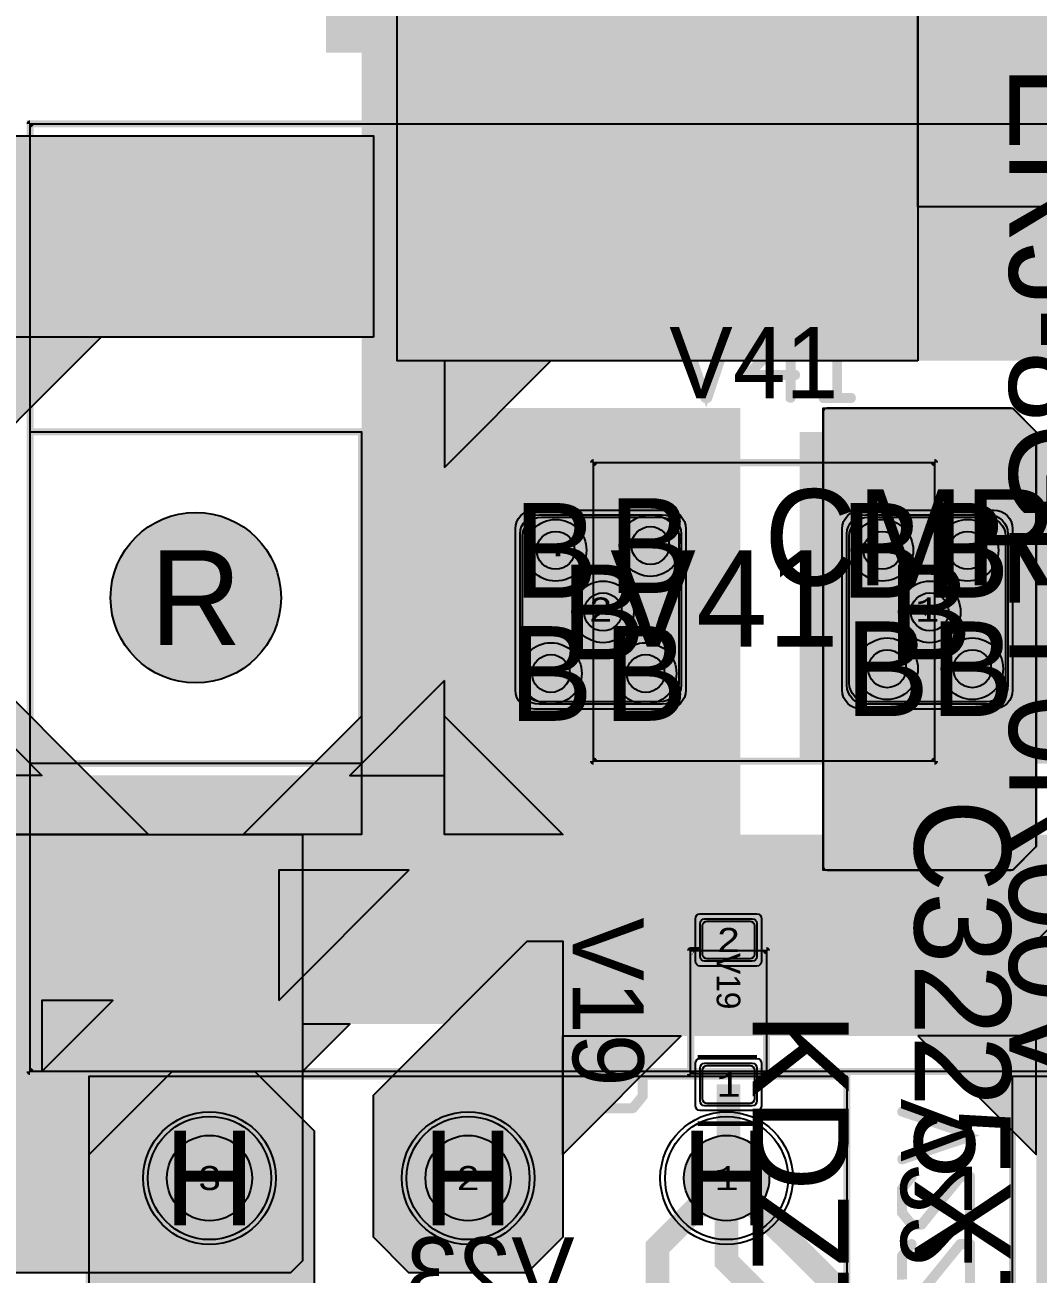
# Model space of a CAD drawing. Extents: x -18 to 179, y -60 to 172.
# Drawn here: x 40.89 to 62.29, y 93.72 to 120.09 of the extents above; entities that cross this region are included whole.
import ezdxf
from ezdxf.enums import TextEntityAlignment as Align

# ---------------------------------------------------------------- set-up
doc = ezdxf.new("R2010")
doc.units = 0
doc.header["$MEASUREMENT"] = 0
for name, color, linetype in [('ASSEMBLY_OUTLINES_BTM', 191, 'CONTINUOUS'), ('ASSEMBLY_OUTLINES_TOP', 102, 'CONTINUOUS'), ('ASSEMBLY_PART_NUMBERS_TOP', 102, 'CONTINUOUS'), ('ASSEMBLY_REF_DES_BTM', 191, 'CONTINUOUS'), ('ASSEMBLY_REF_DES_TOP', 102, 'CONTINUOUS'), ('DRILL_DRAWING', 21, 'CONTINUOUS'), ('GENERATED_SILKSCREEN_BTM', 255, 'CONTINUOUS'), ('GENERATED_SILKSCREEN_TOP', 140, 'CONTINUOUS'), ('MOUNTING_HOLES_LAYER_BOT17', 42, 'CONTINUOUS'), ('MOUNTING_HOLES_LAYER_TOP', 42, 'CONTINUOUS'), ('PART_HOLES_LAYER_BOTTOM', 30, 'CONTINUOUS'), ('PART_HOLES_LAYER_TOP', 30, 'CONTINUOUS'), ('PART_PADS_LAYER_BOTTOM', 230, 'CONTINUOUS'), ('PART_PADS_LAYER_TOP', 150, 'CONTINUOUS'), ('PART_PADS_SMD_TOP', 150, 'CONTINUOUS'), ('PIN_NUMBERS_BTM', 8, 'CONTINUOUS'), ('PIN_NUMBERS_TOP', 8, 'CONTINUOUS'), ('PLACEMENT_OUTLINES_BTM', 222, 'CONTINUOUS'), ('PLACEMENT_OUTLINES_TOP', 130, 'CONTINUOUS'), ('PLANE_DATA_LAYER_BOTTOM', 230, 'CONTINUOUS'), ('PLANE_DATA_LAYER_TOP', 150, 'CONTINUOUS'), ('PLANE_SHAPES_LAYER_BOTTOM', 230, 'CONTINUOUS'), ('PLANE_SHAPES_LAYER_TOP', 150, 'CONTINUOUS'), ('SILKSCREEN_OUTLINES_BTM', 211, 'CONTINUOUS'), ('SILKSCREEN_OUTLINES_TOP', 150, 'CONTINUOUS'), ('SILKSCREEN_REF_DES_BTM', 211, 'CONTINUOUS'), ('SILKSCREEN_REF_DES_TOP', 150, 'CONTINUOUS'), ('SOLDERMASK_PADS_BTM', 102, 'CONTINUOUS'), ('SOLDERMASK_PADS_TOP', 102, 'CONTINUOUS'), ('SOLDERPASTE_PADS_TOP', 254, 'CONTINUOUS'), ('TRACES_LAYER_BOTTOM', 230, 'CONTINUOUS'), ('TRACES_LAYER_TOP', 150, 'CONTINUOUS'), ('VIA_HOLES_LAYER_BOTTOM', 30, 'CONTINUOUS'), ('VIA_HOLES_LAYER_TOP', 30, 'CONTINUOUS'), ('VIA_PADS_LAYER_BOTTOM', 230, 'CONTINUOUS'), ('VIA_PADS_LAYER_TOP', 150, 'CONTINUOUS')]:
    doc.layers.add(name, color=color, linetype=linetype)
doc.styles.add('COURIER_NEW', font='COUR.TTF')
doc.styles.add('VERIBEST_GERBER_0', font='txt')

msp = doc.modelspace()

# ---------------------------------------------------------------- hatches: boundary and pattern name
at = {"layer": 'MOUNTING_HOLES_LAYER_BOT17'}
h = msp.add_hatch(color=256, dxfattribs=at)
edge = h.paths.add_edge_path()
edge.add_arc((44.5, 108), 1.8, 0, 360)
at = {"layer": 'MOUNTING_HOLES_LAYER_TOP'}
h = msp.add_hatch(color=256, dxfattribs=at)
edge = h.paths.add_edge_path()
edge.add_arc((44.5, 108), 1.8, 0, 360)
at = {"layer": 'PART_HOLES_LAYER_BOTTOM'}
h = msp.add_hatch(color=256, dxfattribs=at)
edge = h.paths.add_edge_path()
edge.add_arc((44.79, 95.75), 0.9, 0, 360)
h = msp.add_hatch(color=256, dxfattribs=at)
edge = h.paths.add_edge_path()
edge.add_arc((50.25, 95.75), 0.9, 0, 360)
h = msp.add_hatch(color=256, dxfattribs=at)
edge = h.paths.add_edge_path()
edge.add_arc((55.71, 95.75), 0.9, 0, 360)
at = {"layer": 'PART_HOLES_LAYER_TOP'}
h = msp.add_hatch(color=256, dxfattribs=at)
edge = h.paths.add_edge_path()
edge.add_arc((44.79, 95.75), 0.9, 0, 360)
h = msp.add_hatch(color=256, dxfattribs=at)
edge = h.paths.add_edge_path()
edge.add_arc((50.25, 95.75), 0.9, 0, 360)
h = msp.add_hatch(color=256, dxfattribs=at)
edge = h.paths.add_edge_path()
edge.add_arc((55.71, 95.75), 0.9, 0, 360)
at = {"layer": 'PLANE_DATA_LAYER_BOTTOM'}
h = msp.add_hatch(color=256, dxfattribs=at)
h.paths.add_polyline_path([(114.250002, 144.718436), (114.25, 122.5762, -0.414213562), (114.1738, 122.5), (113.000004, 122.5, 0.207684346), (112.999998, 122.499998), (112.000002, 121.500002), (112, 121.499996), (112, 120.500004), (112.000003, 120.499999), (112.999998, 119.500002, 0.207684346), (113.000004, 119.5), (114.1738, 119.5, -0.414213562), (114.25, 119.4238), (114.25, 113.0762, -0.414213562), (114.1738, 113), (108.53156, 113.000002, -0.198913366), (108.477678, 113.02232), (108.02232, 113.477678, -0.198909956), (108.000002, 113.531559), (108.000002, 113.53156), (108, 127.749996), (107.999997, 127.750001), (105.750002, 129.999998, 0.207684346), (105.749996, 130), (83.8262, 130, -0.414213562), (83.75, 130.0762), (83.75, 161.499996), (83.749997, 161.500001), (82.000002, 163.249998, 0.207684346), (81.999996, 163.25), (70.500004, 163.25, 0.207684346), (70.499998, 163.249998), (64.250002, 157.000002), (64.25, 156.999996), (64.25, 119.5762, -0.414213562), (64.1738, 119.5), (47.3262, 119.5, -0.414213562), (47.25, 119.5762), (47.25, 138.6738, -0.414213562), (47.3262, 138.75), (54.499996, 138.75, 0.207684346), (54.500002, 138.750002), (57.499998, 141.749998), (57.5, 141.750004), (57.5, 147.749996), (57.499997, 147.750001), (54.000002, 151.249998, 0.207684346), (53.999996, 151.25), (47.0762, 151.25, -0.414213562), (47, 151.3262), (47, 163.6738, -0.414213562), (47.0762, 163.75), (62.499996, 163.75, 0.207684346), (62.500002, 163.750002), (64.227679, 165.477682, -0.198913366), (64.281561, 165.5), (101.968438, 165.5, -0.198913366), (102.02232, 165.477682), (108.47768, 159.022322, -0.198909956), (108.499998, 158.968441), (108.499998, 158.96844), (108.5, 150.500004), (108.500003, 150.499999), (114.227684, 144.772318, -0.198909956), (114.250002, 144.718437)], flags=0)
h.paths.add_polyline_path([(102.999998, 142.499998), (103, 142.500004), (103, 148.499996), (102.999997, 148.500001), (100.250002, 151.249998, 0.207684346), (100.249996, 151.25), (94.000004, 151.25, 0.207684346), (93.999998, 151.249998), (91.000002, 148.250002), (91, 148.249996), (91, 142.250004), (91.000003, 142.249999), (93.749998, 139.500002, 0.207684346), (93.750004, 139.5), (99.999996, 139.5, 0.207684346), (100.000002, 139.500002)], flags=0)
h.paths.add_polyline_path([(108.5, 121, -1), (111, 121, -1)], flags=0)
h = msp.add_hatch(color=256, dxfattribs=at)
h.paths.add_polyline_path([(84.5, 109.0762, -0.414213562), (84.4238, 109), (79.531562, 109, -0.198913366), (79.47768, 109.022318), (75.000002, 113.499998, 0.207684346), (74.999996, 113.5), (67.250004, 113.5, 0.207684346), (67.249998, 113.499998), (66.250002, 112.500002), (66.25, 112.499996), (66.25, 91.899, -0.63705457), (66.124822, 91.840625, 0.622482469), (63.251524, 90.573021, -0.402042963), (63.17539, 90.5), (62.3262, 90.5, -0.414213562), (62.25, 90.5762), (62.25, 96.249996), (62.249997, 96.250001), (59.750002, 98.749998, 0.207684346), (59.749996, 98.75), (54.750004, 98.75, 0.207684346), (54.749998, 98.749998), (52.250002, 96.250002), (52.25, 96.249996), (52.249998, 94.53156), (52.249998, 94.531559, -0.198909956), (52.22768, 94.477678), (51.522322, 93.77232, -0.198913366), (51.46844, 93.750002), (49.03156, 93.750002, -0.198913366), (48.977678, 93.77232), (48.27232, 94.477678, -0.198909956), (48.250002, 94.531559), (48.250002, 97.468441, -0.198909956), (48.27232, 97.522322), (51.477678, 100.72768, -0.198913366), (51.53156, 100.749998), (62.249996, 100.75, 0.207684346), (62.250002, 100.750002), (63.499998, 101.999998), (63.5, 102.000004), (63.5, 112.499996), (63.499997, 112.500001), (62.500002, 113.499998, 0.207684346), (62.499996, 113.5), (42.500004, 113.5, 0.207684346), (42.499998, 113.499998), (39.022321, 110.022318, -0.198913366), (38.968439, 110), (33.281863, 110, -0.496231947), (33.208459, 110.096651, 0.068033136), (33.28, 110.619998), (33.28, 110.62, 1), (29.38, 110.62), (29.38, 110.619998, 0.068033136), (29.451541, 110.096651, -0.496235885), (29.378137, 110), (28.3262, 110, -0.414213562), (28.25, 110.0762), (28.25, 117.6738, -0.414213562), (28.3262, 117.75), (77.499996, 117.75, 0.207684346), (77.500002, 117.750002), (79.262729, 119.512731, -0.433046472), (79.373821, 119.509183, 2.260323396), (79.62086, 121.715365, -0.612080087), (79.5, 121.777106), (79.5, 127.4238, -0.414213562), (79.5762, 127.5), (84.4238, 127.5, -0.414213562), (84.5, 127.4238)], flags=0)
h.paths.add_polyline_path([(33.7, 115, -1), (36.8, 115, -1)], flags=0)
h.paths.add_polyline_path([(48.45, 95.75, -1), (52.05, 95.75, -1)], flags=0)
h.paths.add_polyline_path([(62.49, 95.75, -1), (66.09, 95.75, -1)], flags=0)
h = msp.add_hatch(color=256, dxfattribs=at)
h.paths.add_polyline_path([(56, 102.3262, -0.414213562), (55.9238, 102.25), (49.000004, 102.25, 0.207684346), (48.999998, 102.249998), (46.272321, 99.522318, -0.198913366), (46.218439, 99.5), (42.750004, 99.5, 0.207684346), (42.749998, 99.499998), (41.272321, 98.022318, -0.198913366), (41.218439, 98), (19.78156, 98.000002, -0.198913366), (19.727678, 98.02232), (16.02232, 101.727678, -0.198909956), (16.000002, 101.781559), (16.000002, 101.78156), (16, 104.999996), (15.999997, 105.000001), (11.000002, 109.999998, 0.207684346), (10.999996, 110), (3.8262, 110, -0.414213562), (3.75, 110.0762), (3.75, 113.1738, -0.414213562), (3.8262, 113.25), (3.95, 113.25), (12.46844, 113.249998, -0.198913366), (12.522322, 113.22768), (18.249998, 107.500002, 0.207684346), (18.250004, 107.5), (23.5, 107.499999), (39.21844, 107.499998, -0.198913366), (39.272322, 107.47768), (40.22768, 106.522322, -0.198909956), (40.249998, 106.468441), (40.249998, 106.46844), (40.25, 105.250004), (40.250003, 105.249999), (41.249998, 104.250002, 0.207684346), (41.250004, 104.25), (47.749996, 104.25, 0.207684346), (47.750002, 104.250002), (49.749998, 106.249998), (49.75, 106.250004), (49.75, 111.9238, -0.414213562), (49.8262, 112), (55.9238, 112, -0.414213562), (56, 111.9238)], flags=0)
h.paths.add_polyline_path([(9.177854, 111.055715, 0.787865658), (11.73, 111.669999), (11.73, 111.670001, 0.787865658), (9.177854, 112.284285, -0.611991571), (9.042146, 112.284285, 0.612002153), (6.637854, 112.284285, -0.611991571), (6.502146, 112.284285, 0.787865658), (3.95, 111.670001), (3.95, 111.669999, 0.787865658), (6.502146, 111.055715, -0.611991571), (6.637854, 111.055715, 0.612002153), (9.042146, 111.055715, -0.611991571)], flags=0)
h.paths.add_polyline_path([(28.999998, 101.749998), (29, 101.750004), (29, 104.249996), (28.999997, 104.250001), (27.500002, 105.749998, 0.207684346), (27.499996, 105.75), (25.000004, 105.75, 0.207684346), (24.999998, 105.749998), (23.500002, 104.250002), (23.5, 104.249996), (23.5, 101.750004), (23.500003, 101.749999), (24.999998, 100.250002, 0.207684346), (25.000004, 100.25), (27.499996, 100.25, 0.207684346), (27.500002, 100.250002)], flags=0)
msp.add_hatch(color=256, dxfattribs=at).paths.add_polyline_path([(62.25, 111.468439, 0.198909956), (62.227682, 111.52232), (61.772322, 111.97768, 0.198913366), (61.71844, 111.999998), (57.8262, 112, 0.414213562), (57.75, 111.9238), (57.75, 102.3262, 0.414213562), (57.8262, 102.25), (61.71844, 102.250002, 0.198913366), (61.772322, 102.27232), (62.22768, 102.727678, 0.198909956), (62.249998, 102.781559), (62.249998, 102.78156), (62.25, 111.468438)], flags=0)
h = msp.add_hatch(color=256, dxfattribs=at)
h.paths.add_polyline_path([(50.783269, 91.362429, 0.23845746), (50.6, 91), (50.6, 89.8, 0.110270202), (50.642729, 89.608609, -0.549592319), (50.573765, 89.5), (48.000004, 89.5, 0.207684346), (47.999998, 89.499998), (47.022321, 88.522318, -0.198913366), (46.968439, 88.5), (43.28156, 88.500002, -0.198913366), (43.227678, 88.52232), (42.27232, 89.477678, -0.198909956), (42.250002, 89.531559), (42.250002, 96.218441, -0.198909956), (42.27232, 96.272322), (43.977678, 97.97768, -0.198913366), (44.03156, 97.999998), (45.71844, 97.999998, -0.198913366), (45.772322, 97.97768), (46.97768, 96.772322, -0.198909956), (46.999998, 96.718441), (46.999998, 96.71844), (47, 93.000004), (47.000003, 92.999999), (48.499998, 91.500002, 0.207684346), (48.500004, 91.5), (50.738103, 91.5, -0.724203715)], flags=0)
h.paths.add_polyline_path([(43, 90.5, -1), (46.5, 90.5, -1)], flags=0)
h.paths.add_polyline_path([(42.99, 95.75, -1), (46.59, 95.75, -1)], flags=0)
for points in [[(44.79, 95.75), (44.79, 97.6262)], [(50.25, 95.75), (48.923326, 97.076674)], [(50.25, 95.75), (51.576674, 97.076674)], [(44.79, 95.75), (42.9138, 95.75)], [(44.79, 95.75), (44.79, 93.8738)], [(44.79, 95.75), (46.6662, 95.75)], [(50.25, 95.75), (48.923326, 94.423326)], [(50.25, 95.75), (51.576674, 94.423326)]]:
    msp.add_hatch(color=256, dxfattribs=at).paths.add_polyline_path(points, is_closed=False, flags=0)
at = {"layer": 'PLANE_DATA_LAYER_TOP'}
h = msp.add_hatch(color=256, dxfattribs=at)
h.paths.add_polyline_path([(86.5, 102.9238), (86.499998, 94.03156), (86.499998, 94.031559, -0.198909956), (86.47768, 93.977678), (86.272322, 93.77232, -0.198913366), (86.21844, 93.750002), (82.53156, 93.750002, -0.198913366), (82.477678, 93.77232), (77.250002, 98.999998, 0.207684346), (77.249996, 99), (47.750004, 99, 0.207684346), (47.749998, 98.999998), (46.750002, 98.000002), (46.75, 97.999996), (46.749998, 94.03156), (46.749998, 94.031559, -0.198909956), (46.72768, 93.977678), (46.522322, 93.77232, -0.198913366), (46.46844, 93.750002), (39.031562, 93.75, -0.198913366), (38.97768, 93.772318), (34.500002, 98.249998, 0.207684346), (34.499996, 98.25), (19.53156, 98.250002, -0.198913366), (19.477678, 98.27232), (12.750002, 104.999998, 0.207684346), (12.749996, 105), (3.8262, 105, -0.414213562), (3.75, 105.0762), (3.75, 108.1738, -0.414213562), (3.8262, 108.25), (18.218438, 108.25, -0.198913366), (18.27232, 108.227682), (18.999998, 107.500002, 0.207684346), (19.000004, 107.5), (23.5, 107.499999), (36.4238, 107.499998, -0.414213562), (36.5, 107.423798), (36.5, 105.65, 0.414213562), (36.95, 105.2), (39.05, 105.2, 0.414213562), (39.5, 105.65), (39.5, 106.9238, -0.414213562), (39.5762, 107), (40.4238, 107, -0.414213562), (40.5, 106.9238), (40.5, 106.000004), (40.500003, 105.999999), (42.99, 103.51), (43.499998, 103.000002, 0.207684346), (43.500004, 103), (45.499996, 103, 0.207684346), (45.500002, 103.000002), (47.999998, 105.499998), (48, 105.500004), (48.000002, 120.718439, -0.198909956), (48.02232, 120.77232), (48.749998, 121.499998), (48.75, 121.500004), (48.750002, 128.46844), (48.750002, 128.468441, -0.198909956), (48.77232, 128.522322), (49.727678, 129.47768, -0.198913366), (49.78156, 129.499998), (68.9238, 129.5, -0.414213562), (69, 129.4238), (69, 124.3262, -0.414213562), (68.9238, 124.25), (65.000004, 124.25, 0.207684346), (64.999998, 124.249998), (64.250002, 123.500002), (64.25, 123.499996), (64.25, 119.500004), (64.250003, 119.499999), (64.999998, 118.750002, 0.207684346), (65.000004, 118.75), (65.073765, 118.75, -0.549588453), (65.142729, 118.641391, 0.110270202), (65.1, 118.45), (65.1, 117.25, 0.414213562), (65.55, 116.8), (66.95, 116.8, 0.414213562), (67.4, 117.25), (67.4, 118.450001, 0.110269556), (67.357271, 118.64139, -0.110266008), (67.350036, 118.673798), (67.350036, 118.673799, -0.414213562), (67.426236, 118.749999), (68.71844, 118.749998, -0.198913366), (68.772322, 118.72768), (71.249998, 116.250002, 0.207684346), (71.250004, 116.25), (75.4238, 116.25, -0.414213562), (75.5, 116.1738), (75.5, 113.0762, -0.414213562), (75.4238, 113), (52.000004, 113, 0.207684346), (51.999998, 112.999998), (49.750002, 110.750002), (49.75, 110.749996), (49.75, 105.500004), (49.750003, 105.499999), (52.249998, 103.000002, 0.207684346), (52.250004, 103), (62.5738, 103, -0.414213562), (62.65, 102.9238), (62.65, 101.75, 0.414213562), (63.1, 101.3), (65.4, 101.3, 0.414213562), (65.85, 101.75), (65.85, 102.9238, -0.414213562), (65.9262, 103), (71.579649, 103, -0.669857772), (71.63328, 102.869669, 0.200116963), (71.5, 102.55), (71.5, 100.65, 0.414213562), (71.95, 100.2), (74.05, 100.2, 0.414213562), (74.5, 100.65), (74.5, 102.55, 0.200116963), (74.36672, 102.869669, -0.669857772), (74.420351, 103), (78.5738, 103, -0.414213562), (78.65, 102.9238), (78.65, 101.75, 0.414213562), (79.1, 101.3), (81.4, 101.3, 0.414213562), (81.85, 101.75), (81.85, 102.9238, -0.414213562), (81.9262, 103), (83.388571, 103, -0.414213562), (83.464771, 102.9238, -0.059444601), (83.462632, 102.905872, 0.059444266), (83.45, 102.8), (83.45, 100.7, 0.414213562), (83.9, 100.25), (85.8, 100.25, 0.414213562), (86.25, 100.7), (86.25, 102.8, 0.059444266), (86.237368, 102.905872, -0.059444601), (86.235229, 102.9238, -0.414213562), (86.311429, 103), (86.4238, 103, -0.414213562)], flags=0)
h.paths.add_polyline_path([(9.177854, 105.975715, 0.787865658), (11.73, 106.589999), (11.73, 106.590001, 0.787865658), (9.177854, 107.204285, -0.611991571), (9.042146, 107.204285, 0.612002153), (6.637854, 107.204285, -0.611991571), (6.502146, 107.204285, 0.787865658), (3.95, 106.590001), (3.95, 106.589999, 0.787865658), (6.502146, 105.975715, -0.611991571), (6.637854, 105.975715, 0.612002153), (9.042146, 105.975715, -0.611991571)], flags=0)
h.paths.add_polyline_path([(28.999998, 101.749998), (29, 101.750004), (29, 104.249996), (28.999997, 104.250001), (27.500002, 105.749998, 0.207684346), (27.499996, 105.75), (25.000004, 105.75, 0.207684346), (24.999998, 105.749998), (23.500002, 104.250002), (23.5, 104.249996), (23.5, 101.750004), (23.500003, 101.749999), (24.999998, 100.250002, 0.207684346), (25.000004, 100.25), (27.499996, 100.25, 0.207684346), (27.500002, 100.250002)], flags=0)
h.paths.add_polyline_path([(42.99, 95.75, -1), (46.59, 95.75, -1)], flags=0)
h.paths.add_polyline_path([(56.25, 100.075, 0.414213562), (56.6, 100.425), (56.6, 101.125, 0.414213562), (56.25, 101.475), (55.25, 101.475, 0.414213562), (54.9, 101.125), (54.9, 100.425, 0.414213562), (55.25, 100.075)], flags=0)
h.paths.add_polyline_path([(82.49, 95.75, -1), (86.09, 95.75, -1)], flags=0)
h = msp.add_hatch(color=256, dxfattribs=at)
h.paths.add_polyline_path([(110.5, 104.5762, -0.414213562), (110.4238, 104.5), (106.1762, 104.5, -0.414213562), (106.1, 104.5762), (106.1, 105.75, 0.414213562), (105.65, 106.2), (103.35, 106.2, 0.414213562), (102.9, 105.75), (102.9, 104.5762, -0.414213562), (102.8238, 104.5), (81.9262, 104.5, -0.414213562), (81.85, 104.5762), (81.85, 105.75, 0.414213562), (81.4, 106.2), (79.1, 106.2, 0.414213562), (78.65, 105.75), (78.65, 104.5762, -0.414213562), (78.5738, 104.5), (74.420351, 104.5, -0.669857772), (74.36672, 104.630331, 0.200116963), (74.5, 104.95), (74.5, 106.85, 0.414213562), (74.05, 107.3), (71.95, 107.3, 0.414213562), (71.5, 106.85), (71.5, 104.95, 0.200116963), (71.63328, 104.630331, -0.669857772), (71.579649, 104.5), (65.9262, 104.5, -0.414213562), (65.85, 104.5762), (65.85, 105.75, 0.414213562), (65.4, 106.2), (63.1, 106.2, 0.414213562), (62.65, 105.75), (62.65, 104.5762, -0.414213562), (62.5738, 104.5), (57.3262, 104.5, -0.414213562), (57.25, 104.5762), (57.25, 111.4238, -0.414213562), (57.3262, 111.5), (78.62109, 111.5, -0.796955112), (78.654239, 111.355188, 0.287752069), (78.4, 110.95), (78.4, 109.75, 0.414213562), (78.85, 109.3), (81.15, 109.3, 0.414213562), (81.6, 109.75), (81.6, 110.95, 0.287752069), (81.345761, 111.355188, -0.796955112), (81.37891, 111.5), (110.4238, 111.5, -0.414213562), (110.5, 111.4238)], flags=0)
h.paths.add_polyline_path([(61.25, 105.5, 0.414213562), (61.9, 106.15), (61.9, 109.35, 0.414213562), (61.25, 110), (58.65, 110, 0.414213562), (58, 109.35), (58, 106.15, 0.414213562), (58.65, 105.5)], flags=0)
for points in [[(59.95, 109.35), (59.95, 110.0762)], [(58.65, 107.75), (57.9238, 107.75)], [(61.25, 107.75), (61.9762, 107.75)], [(59.95, 106.15), (59.95, 105.4238)], [(55.75, 100.975), (55.75, 101.5512)], [(55.4, 100.775), (54.8238, 100.775)], [(56.1, 100.775), (56.6762, 100.775)], [(55.75, 100.575), (55.75, 99.9988)], [(44.79, 95.75), (43.463326, 97.076674)], [(44.79, 95.75), (46.116674, 97.076674)], [(44.79, 95.75), (43.463326, 94.423326)], [(44.79, 95.75), (46.116674, 94.423326)]]:
    msp.add_hatch(color=256, dxfattribs=at).paths.add_polyline_path(points, is_closed=False, flags=0)
at = {"layer": 'PLANE_SHAPES_LAYER_BOTTOM'}
for points in [[(48.25, 113.5), (39, 113.5), (39, 110), (28.25, 110), (28.25, 117.75), (48.25, 117.75)], [(39, 110), (42.5, 113.5), (39, 113.5)], [(62.25, 102.75), (61.75, 102.25), (57.75, 102.25), (57.75, 112), (61.75, 112), (62.25, 111.5)], [(49.75, 106.25), (47.75, 104.25), (49.75, 104.25)], [(40.25, 105.25), (41.25, 104.25), (40.25, 104.25)], [(46.25, 99.5), (49, 102.25), (46.25, 102.25)], [(63.5, 102), (62.25, 100.75), (63.5, 100.75)], [(52.25, 94.5), (51.5, 93.75), (49, 93.75), (48.25, 94.5), (48.25, 97.5), (51.5, 100.75), (52.25, 100.75)], [(41.25, 98), (42.75, 99.5), (41.25, 99.5)], [(54.75, 98.75), (52.25, 96.25), (52.25, 98.75)], [(59.75, 98.75), (62.25, 96.25), (62.25, 98.75)], [(47, 88.5), (43.25, 88.5), (42.25, 89.5), (42.25, 96.25), (44, 98), (45.75, 98), (47, 96.75)]]:
    msp.add_hatch(color=256, dxfattribs=at).paths.add_polyline_path(points, flags=0)
h = msp.add_hatch(color=256, dxfattribs=at)
h.paths.add_polyline_path([(46.25, 99.5), (41.25, 99.5), (41.25, 98), (19.75, 98), (16, 101.75), (16, 107.5), (39.25, 107.5), (40.25, 106.5), (40.25, 104.25), (46.25, 104.25)])
h.paths.add_polyline_path([(23.5, 100.25), (23.5, 105.75), (29, 105.75), (29, 100.25)], flags=16)
at = {"layer": 'PLANE_SHAPES_LAYER_TOP'}
for points in [[(59.75, 113), (48.75, 113), (48.75, 128.5), (49.75, 129.5), (59.75, 129.5)], [(69, 124.25), (64.25, 124.25), (64.25, 118.75), (68.75, 118.75), (69, 118.5), (69, 116.25), (59.75, 116.25), (59.75, 129.5), (69, 129.5)], [(49.75, 110.75), (52, 113), (49.75, 113)], [(39, 107.5), (43.5, 103), (39, 103)], [(45.5, 103), (48, 105.5), (48, 103)], [(49.75, 105.5), (52.25, 103), (49.75, 103)], [(46.75, 94), (46.5, 93.75), (39, 93.75), (39, 103), (46.75, 103)], [(46.75, 98), (47.75, 99), (46.75, 99)]]:
    msp.add_hatch(color=256, dxfattribs=at).paths.add_polyline_path(points, flags=0)
at = {"layer": 'VIA_HOLES_LAYER_BOTTOM'}
h = msp.add_hatch(color=256, dxfattribs=at)
edge = h.paths.add_edge_path()
edge.add_arc((54.1, 109.1), 0.4, 0, 360)
h = msp.add_hatch(color=256, dxfattribs=at)
edge = h.paths.add_edge_path()
edge.add_arc((52.1, 109), 0.4, 0, 360)
h = msp.add_hatch(color=256, dxfattribs=at)
edge = h.paths.add_edge_path()
edge.add_arc((59, 109), 0.4, 0, 360)
h = msp.add_hatch(color=256, dxfattribs=at)
edge = h.paths.add_edge_path()
edge.add_arc((60.8, 109), 0.4, 0, 360)
h = msp.add_hatch(color=256, dxfattribs=at)
edge = h.paths.add_edge_path()
edge.add_arc((53.1, 107.7), 0.4, 0, 360)
h = msp.add_hatch(color=256, dxfattribs=at)
edge = h.paths.add_edge_path()
edge.add_arc((60, 107.7), 0.4, 0, 360)
h = msp.add_hatch(color=256, dxfattribs=at)
edge = h.paths.add_edge_path()
edge.add_arc((52, 106.4), 0.4, 0, 360)
h = msp.add_hatch(color=256, dxfattribs=at)
edge = h.paths.add_edge_path()
edge.add_arc((54, 106.4), 0.4, 0, 360)
h = msp.add_hatch(color=256, dxfattribs=at)
edge = h.paths.add_edge_path()
edge.add_arc((59.1, 106.5), 0.4, 0, 360)
h = msp.add_hatch(color=256, dxfattribs=at)
edge = h.paths.add_edge_path()
edge.add_arc((60.9, 106.5), 0.4, 0, 360)
at = {"layer": 'VIA_HOLES_LAYER_TOP'}
h = msp.add_hatch(color=256, dxfattribs=at)
edge = h.paths.add_edge_path()
edge.add_arc((54.1, 109.1), 0.4, 0, 360)
h = msp.add_hatch(color=256, dxfattribs=at)
edge = h.paths.add_edge_path()
edge.add_arc((52.1, 109), 0.4, 0, 360)
h = msp.add_hatch(color=256, dxfattribs=at)
edge = h.paths.add_edge_path()
edge.add_arc((59, 109), 0.4, 0, 360)
h = msp.add_hatch(color=256, dxfattribs=at)
edge = h.paths.add_edge_path()
edge.add_arc((60.8, 109), 0.4, 0, 360)
h = msp.add_hatch(color=256, dxfattribs=at)
edge = h.paths.add_edge_path()
edge.add_arc((53.1, 107.7), 0.4, 0, 360)
h = msp.add_hatch(color=256, dxfattribs=at)
edge = h.paths.add_edge_path()
edge.add_arc((60, 107.7), 0.4, 0, 360)
h = msp.add_hatch(color=256, dxfattribs=at)
edge = h.paths.add_edge_path()
edge.add_arc((52, 106.4), 0.4, 0, 360)
h = msp.add_hatch(color=256, dxfattribs=at)
edge = h.paths.add_edge_path()
edge.add_arc((54, 106.4), 0.4, 0, 360)
h = msp.add_hatch(color=256, dxfattribs=at)
edge = h.paths.add_edge_path()
edge.add_arc((59.1, 106.5), 0.4, 0, 360)
h = msp.add_hatch(color=256, dxfattribs=at)
edge = h.paths.add_edge_path()
edge.add_arc((60.9, 106.5), 0.4, 0, 360)

# ---------------------------------------------------------------- linework, layer by layer
at = {"layer": 'ASSEMBLY_OUTLINES_BTM'}
for points in [[(42.25, 92.6), (42.25, 97.9), (58.25, 97.9), (58.25, 92.6)], [(61.75, 92.6), (61.75, 97.9), (77.75, 97.9), (77.75, 92.6)]]:
    msp.add_lwpolyline(points, close=True, dxfattribs=at)
at = {"layer": 'ASSEMBLY_OUTLINES_TOP'}
for points in [[(41, 98), (41, 118), (118, 118), (118, 98)], [(41, 104.5), (41, 111.5), (48, 111.5), (48, 104.5)], [(52.9, 104.55), (52.9, 110.85), (60.1, 110.85), (60.1, 104.55)], [(54.95, 97.95), (54.95, 100.55), (56.55, 100.55), (56.55, 97.95)]]:
    msp.add_lwpolyline(points, close=True, dxfattribs=at)
for points, const_width in [([(59.25, 105.25), (59.25, 110.25)], 0.2), ([(55.1, 98.3), (56.35, 98.3)], 0.1)]:
    msp.add_lwpolyline(points, dxfattribs=dict(at, const_width=const_width))
at = {"layer": 'GENERATED_SILKSCREEN_BTM', "const_width": 0.15}
msp.add_lwpolyline([(82.103133, 117.999995), (41.000005, 117.999995), (41.000005, 98.000005), (78.839979, 98.000005, 0.000003714), (78.839983, 97.999995), (41, 97.999995, -0.414213562), (40.999995, 98), (40.999995, 118, -0.414213562), (41, 118.000005), (82.103131, 118.000005, 0.000003517), (82.103133, 117.999995)], format="xyb", dxfattribs=at)
for points in [[(41, 104.5), (41, 111.5), (48, 111.5), (48, 104.5)], [(42.25, 92.6), (42.25, 97.9), (58.25, 97.9), (58.25, 92.6)], [(61.75, 92.6), (61.75, 97.9), (77.75, 97.9), (77.75, 92.6)]]:
    msp.add_lwpolyline(points, close=True, dxfattribs=at)
for points in [[(39.305, 97.03475), (40.7195, 96.55925), (39.305, 96.08075)], [(60.884, 96.62675), (60.884, 96.66875), (60.8825, 96.67775), (60.878, 96.68525), (60.872, 96.69275), (60.863, 96.69575), (59.4245, 97.18325), (59.4125, 97.18325), (59.4035, 97.17875), (59.396, 97.17125), (59.39, 97.16075), (59.3885, 97.15025), (59.39, 97.13975), (59.3945, 97.13075), (59.405, 97.12475), (60.8195, 96.64925), (59.405, 96.17075), (59.3945, 96.16475), (59.39, 96.15575), (59.3885, 96.14525), (59.39, 96.13475), (59.396, 96.12425), (59.4035, 96.11675), (59.4125, 96.11375), (59.4245, 96.11525), (60.863, 96.59975), (60.872, 96.60425), (60.878, 96.61175), (60.8825, 96.61925), (60.884, 96.62675)], [(59.39, 95.00075), (59.5955, 94.74875), (59.603, 94.74425), (59.609, 94.74275), (59.6135, 94.73975), (59.6195, 94.73825), (59.825, 94.73825), (59.8295, 94.73975), (59.84, 94.74275), (59.8475, 94.74425), (59.8505, 94.74875), (60.662, 95.74775), (60.8225, 95.74775), (60.8225, 94.76825), (60.8255, 94.75775), (60.8315, 94.74875), (60.842, 94.74425), (60.854, 94.74275), (60.8645, 94.74425), (60.875, 94.74875), (60.881, 94.75775), (60.884, 94.76825), (60.884, 95.77925), (60.881, 95.79125), (60.8735, 95.79875), (60.866, 95.80625), (60.854, 95.80925), (60.6485, 95.80925), (60.644, 95.80775), (60.6335, 95.80475), (60.629, 95.80175), (60.626, 95.79875), (60.623, 95.79575), (59.81, 94.79825), (59.6345, 94.79825), (59.4455, 95.03225), (59.4455, 95.51675), (59.645, 95.76125), (59.648, 95.77175), (59.6465, 95.78075), (59.642, 95.79125), (59.633, 95.79725), (59.624, 95.80325), (59.6135, 95.80475), (59.603, 95.80325), (59.5955, 95.79575), (59.39, 95.54375), (59.3885, 95.53775), (59.387, 95.53325), (59.3855, 95.53175), (59.384, 95.52575), (59.384, 95.02025), (59.3855, 95.01425), (59.3855, 95.01275), (59.387, 95.01125), (59.3885, 95.00675), (59.39, 95.00075)], [(59.4455, 93.61475), (59.4455, 94.09925), (59.645, 94.34375), (59.648, 94.35425), (59.6465, 94.36325), (59.642, 94.37375), (59.633, 94.37975), (59.624, 94.38575), (59.6135, 94.38725), (59.603, 94.38575), (59.5955, 94.37825), (59.39, 94.12625), (59.3885, 94.12025), (59.387, 94.11575), (59.3855, 94.11425), (59.384, 94.10825), (59.384, 93.60275)], [(60.884, 93.35075), (60.884, 94.36175), (60.881, 94.37375), (60.8735, 94.38125), (60.866, 94.38875), (60.854, 94.39175), (60.6485, 94.39175), (60.644, 94.39025), (60.6335, 94.38725), (60.629, 94.38425), (60.626, 94.38125), (60.623, 94.37825), (59.81, 93.38075)], [(59.8505, 93.33125), (60.662, 94.33025), (60.8225, 94.33025), (60.8225, 93.35075)]]:
    msp.add_lwpolyline(points, dxfattribs=at)
at = {"layer": 'GENERATED_SILKSCREEN_TOP'}
for points, const_width in [([(55.301, 112.1845), (55.2605, 112.1845), (55.2515, 112.186), (55.244, 112.1905), (55.2365, 112.1965), (55.2335, 112.2055), (54.746, 113.644), (54.7445, 113.656), (54.749, 113.665), (54.758, 113.6725), (54.7685, 113.6785), (54.779, 113.68), (54.7895, 113.6785), (54.7985, 113.674), (54.8045, 113.6635), (55.28, 112.249), (55.7585, 113.6635), (55.7645, 113.674), (55.7735, 113.6785), (55.784, 113.68), (55.7945, 113.6785), (55.805, 113.6725), (55.8125, 113.665), (55.8155, 113.656), (55.814, 113.644), (55.3295, 112.2055), (55.325, 112.1965), (55.316, 112.1905), (55.31, 112.186), (55.301, 112.1845)], 0.15), ([(57.0305, 112.2145), (57.032, 112.2025), (57.0395, 112.195), (57.05, 112.1905), (57.0605, 112.189), (57.071, 112.1905), (57.08, 112.195), (57.0875, 112.2025), (57.0905, 112.2145), (57.0905, 112.669), (57.161, 112.669), (57.1715, 112.672), (57.1805, 112.678), (57.185, 112.6885), (57.1865, 112.699), (57.185, 112.711), (57.1805, 112.7215), (57.1715, 112.729), (57.161, 112.7305), (57.0905, 112.7305), (57.0905, 113.6125), (57.089, 113.62), (57.0845, 113.626), (57.0785, 113.632), (57.071, 113.6365), (57.062, 113.6395), (57.053, 113.641), (57.0455, 113.6395), (57.038, 113.6335), (56.1275, 112.723), (56.1215, 112.714), (56.1185, 112.705), (56.12, 112.696), (56.126, 112.6855), (56.129, 112.678), (56.135, 112.6735), (56.141, 112.6705), (56.1485, 112.669), (57.0305, 112.669), (57.0305, 112.2145)], 0.15), ([(56.2235, 112.7305), (57.0305, 113.5345), (57.0305, 112.7305), (56.2235, 112.7305)], 0.15), ([(57.7535, 112.246), (57.7415, 112.243), (57.7355, 112.237), (57.731, 112.2265), (57.7295, 112.2145), (57.731, 112.204), (57.7355, 112.1935), (57.7415, 112.186), (57.7535, 112.1845), (58.3385, 112.1845), (58.349, 112.186), (58.358, 112.1935), (58.3625, 112.204), (58.364, 112.2145), (58.3625, 112.2265), (58.358, 112.237), (58.349, 112.243), (58.3385, 112.246), (58.0745, 112.246), (58.0745, 113.6545), (58.073, 113.665), (58.0685, 113.6725), (58.061, 113.677), (58.0505, 113.6785), (58.043, 113.68), (58.0355, 113.68), (58.0295, 113.677), (58.0235, 113.671), (57.731, 113.26), (57.7265, 113.2495), (57.7265, 113.239), (57.731, 113.23), (57.7385, 113.2225), (57.7475, 113.2165), (57.758, 113.2135), (57.764, 113.2135), (57.7685, 113.215), (57.776, 113.224), (58.016, 113.56), (58.016, 112.246), (57.7535, 112.246)], 0.15), ([(57.75, 105.25), (57.75, 110.25)], 0.2), ([(52.466, 100.4475), (52.466, 100.4895), (52.4675, 100.4985), (52.472, 100.506), (52.478, 100.5135), (52.487, 100.5165), (53.9255, 101.004), (53.9375, 101.004), (53.9465, 100.9995), (53.954, 100.992), (53.96, 100.9815), (53.9615, 100.971), (53.96, 100.9605), (53.9555, 100.9515), (53.945, 100.9455), (52.5305, 100.47), (53.945, 99.9915), (53.9555, 99.9855), (53.96, 99.9765), (53.9615, 99.966), (53.96, 99.9555), (53.954, 99.945), (53.9465, 99.9375), (53.9375, 99.9345), (53.9255, 99.936), (52.487, 100.4205), (52.478, 100.425), (52.472, 100.4325), (52.4675, 100.44), (52.466, 100.4475)], 0.15), ([(52.5275, 99.414), (52.526, 99.426), (52.5185, 99.432), (52.508, 99.4365), (52.496, 99.438), (52.4855, 99.4365), (52.475, 99.432), (52.4675, 99.426), (52.466, 99.414), (52.466, 98.829), (52.4675, 98.8185), (52.475, 98.8095), (52.4855, 98.805), (52.496, 98.8035), (52.508, 98.805), (52.5185, 98.8095), (52.526, 98.8185), (52.5275, 98.829), (52.5275, 99.093), (53.936, 99.093), (53.9465, 99.0945), (53.954, 99.099), (53.9585, 99.1065), (53.96, 99.117), (53.9615, 99.1245), (53.9615, 99.132), (53.9585, 99.138), (53.9525, 99.144), (53.5415, 99.4365), (53.531, 99.441), (53.522, 99.441), (53.5115, 99.4365), (53.504, 99.429), (53.498, 99.42), (53.495, 99.4095), (53.498, 99.399), (53.5055, 99.3915), (53.8415, 99.1515), (52.5275, 99.1515), (52.5275, 99.414)], 0.15), ([(52.472, 97.9995), (52.6775, 98.2515), (52.685, 98.259), (52.694, 98.2605), (52.7045, 98.259), (52.715, 98.253), (52.724, 98.247), (52.7285, 98.2365), (52.73, 98.2275), (52.727, 98.217), (52.5275, 97.9725), (52.5275, 97.488), (52.7165, 97.254), (53.255, 97.254), (53.09, 97.458), (53.087, 97.464), (53.0855, 97.4655), (53.084, 97.47), (53.084, 97.476), (53.084, 97.9815), (53.084, 97.9875), (53.0885, 97.9965), (53.09, 97.9995), (53.294, 98.2515), (53.2955, 98.2545), (53.2985, 98.2575), (53.303, 98.2605), (53.3135, 98.2635), (53.3195, 98.265), (53.7305, 98.265), (53.738, 98.2635), (53.744, 98.2605), (53.7485, 98.2575), (53.75, 98.2545), (53.7545, 98.2515), (53.96, 97.9995), (53.9615, 97.9935), (53.963, 97.989), (53.9645, 97.9875), (53.966, 97.9815), (53.966, 97.476), (53.9645, 97.47), (53.9645, 97.4685), (53.963, 97.467), (53.9615, 97.4625), (53.96, 97.4565), (53.7545, 97.2045), (53.7485, 97.2), (53.741, 97.1985), (53.7365, 97.1955), (53.7305, 97.194), (52.7015, 97.194), (52.697, 97.1955), (52.6865, 97.1985), (52.6835, 97.2), (52.6775, 97.2045), (52.472, 97.4565), (52.469, 97.464), (52.4675, 97.4655), (52.4675, 97.4685), (52.4675, 97.4715), (52.466, 97.473), (52.466, 97.476), (52.466, 97.9815), (52.4675, 97.9875), (52.469, 97.9935), (52.472, 97.9995)], 0.15), ([(53.7155, 98.2035), (53.3345, 98.2035), (53.144, 97.9725), (53.144, 97.488), (53.3345, 97.254), (53.7155, 97.254), (53.9045, 97.488), (53.9045, 97.9725), (53.7155, 98.2035)], 0.15)]:
    msp.add_lwpolyline(points, dxfattribs=dict(at, const_width=const_width))
at = {"layer": 'GENERATED_SILKSCREEN_TOP', "const_width": 0.15}
for points in [[(60.100005, 109.825), (60.099995, 109.825), (60.099995, 110.849995), (52.900005, 110.849995), (52.900005, 109.825), (52.899995, 109.825), (52.899995, 110.85, -0.414213562), (52.9, 110.850005), (60.1, 110.850005, -0.414213562), (60.100005, 110.85), (60.100005, 109.825)], [(60.100005, 104.55, -0.414213562), (60.1, 104.549995), (52.9, 104.549995, -0.414213562), (52.899995, 104.55), (52.899995, 105.675), (52.900005, 105.675), (52.900005, 104.550005), (60.099995, 104.550005), (60.099995, 105.675), (60.100005, 105.675), (60.100005, 104.55)], [(55.075, 100.549995), (54.950005, 100.549995), (54.950005, 97.950005), (55.075, 97.950005), (55.075, 97.949995), (54.95, 97.949995, -0.414213562), (54.949995, 97.95), (54.949995, 100.55, -0.414213562), (54.95, 100.550005), (55.075, 100.550005), (55.075, 100.549995)], [(56.550005, 97.95, -0.414213562), (56.55, 97.949995), (56.425, 97.949995), (56.425, 97.950005), (56.549995, 97.950005), (56.549995, 100.549995), (56.425, 100.549995), (56.425, 100.550005), (56.55, 100.550005, -0.414213562), (56.550005, 100.55), (56.550005, 97.95)]]:
    msp.add_lwpolyline(points, format="xyb", dxfattribs=at)
at = {"layer": 'MOUNTING_HOLES_LAYER_BOT17'}
msp.add_circle((44.5, 108), 1.8, dxfattribs=at)
at = {"layer": 'MOUNTING_HOLES_LAYER_TOP'}
msp.add_circle((44.5, 108), 1.8, dxfattribs=at)
at = {"layer": 'PART_HOLES_LAYER_BOTTOM'}
for centre in [(44.79, 95.75), (50.25, 95.75), (55.71, 95.75)]:
    msp.add_circle(centre, 0.9, dxfattribs=at)
at = {"layer": 'PART_HOLES_LAYER_TOP'}
for centre in [(44.79, 95.75), (50.25, 95.75), (55.71, 95.75)]:
    msp.add_circle(centre, 0.9, dxfattribs=at)
at = {"layer": 'PART_PADS_LAYER_BOTTOM'}
for centre in [(44.79, 95.75), (50.25, 95.75), (55.71, 95.75)]:
    msp.add_circle(centre, 1.3, dxfattribs=at)
at = {"layer": 'PART_PADS_LAYER_TOP'}
for centre in [(44.79, 95.75), (50.25, 95.75), (55.71, 95.75)]:
    msp.add_circle(centre, 1.3, dxfattribs=at)
at = {"layer": 'PART_PADS_SMD_TOP'}
for points in [[(54.35, 109.75, -0.414213562), (54.75, 109.35), (54.75, 106.15, -0.414213562), (54.35, 105.75), (51.75, 105.75, -0.414213562), (51.35, 106.15), (51.35, 109.35, -0.414213562), (51.75, 109.75)], [(61.25, 109.75, -0.414213562), (61.65, 109.35), (61.65, 106.15, -0.414213562), (61.25, 105.75), (58.65, 105.75, -0.414213562), (58.25, 106.15), (58.25, 109.35, -0.414213562), (58.65, 109.75)], [(56.35, 100.425, -0.414213562), (56.25, 100.325), (55.25, 100.325, -0.414213562), (55.15, 100.425), (55.15, 101.125, -0.414213562), (55.25, 101.225), (56.25, 101.225, -0.414213562), (56.35, 101.125)], [(56.35, 97.375, -0.414213562), (56.25, 97.275), (55.25, 97.275, -0.414213562), (55.15, 97.375), (55.15, 98.075, -0.414213562), (55.25, 98.175), (56.25, 98.175, -0.414213562), (56.35, 98.075)]]:
    msp.add_lwpolyline(points, format="xyb", close=True, dxfattribs=at)
at = {"layer": 'PLACEMENT_OUTLINES_BTM'}
for points in [[(42.25, 92.6), (42.25, 97.9), (58.25, 97.9), (58.25, 92.6)], [(61.75, 92.6), (61.75, 97.9), (77.75, 97.9), (77.75, 92.6)]]:
    msp.add_lwpolyline(points, close=True, dxfattribs=at)
at = {"layer": 'PLACEMENT_OUTLINES_TOP'}
for points in [[(52.9, 104.55), (52.9, 110.85), (60.1, 110.85), (60.1, 104.55)], [(54.95, 97.95), (54.95, 100.55), (56.55, 100.55), (56.55, 97.95)]]:
    msp.add_lwpolyline(points, close=True, dxfattribs=at)
at = {"layer": 'PLANE_DATA_LAYER_BOTTOM'}
msp.add_lwpolyline([(62.25, 111.468439, 0.198909956), (62.227682, 111.52232), (61.772322, 111.97768, 0.198913366), (61.71844, 111.999998), (57.8262, 112, 0.414213562), (57.75, 111.9238), (57.75, 102.3262, 0.414213562), (57.8262, 102.25), (61.71844, 102.250002, 0.198913366), (61.772322, 102.27232), (62.22768, 102.727678, 0.198909956), (62.249998, 102.781559), (62.249998, 102.78156), (62.25, 111.468438)], format="xyb", close=True, dxfattribs=at)
at = {"layer": 'PLANE_DATA_LAYER_BOTTOM', "const_width": 0.5}
for points in [[(44.79, 95.75), (44.79, 97.6262)], [(50.25, 95.75), (48.923326, 97.076674)], [(50.25, 95.75), (51.576674, 97.076674)], [(44.79, 95.75), (42.9138, 95.75)], [(44.79, 95.75), (44.79, 93.8738)], [(44.79, 95.75), (46.6662, 95.75)], [(50.25, 95.75), (48.923326, 94.423326)], [(50.25, 95.75), (51.576674, 94.423326)]]:
    msp.add_lwpolyline(points, dxfattribs=at)
at = {"layer": 'PLANE_DATA_LAYER_TOP', "const_width": 0.5}
for points in [[(59.95, 109.35), (59.95, 110.0762)], [(58.65, 107.75), (57.9238, 107.75)], [(61.25, 107.75), (61.9762, 107.75)], [(59.95, 106.15), (59.95, 105.4238)], [(55.75, 100.975), (55.75, 101.5512)], [(55.4, 100.775), (54.8238, 100.775)], [(56.1, 100.775), (56.6762, 100.775)], [(55.75, 100.575), (55.75, 99.9988)], [(44.79, 95.75), (43.463326, 97.076674)], [(44.79, 95.75), (46.116674, 97.076674)], [(44.79, 95.75), (43.463326, 94.423326)], [(44.79, 95.75), (46.116674, 94.423326)]]:
    msp.add_lwpolyline(points, dxfattribs=at)
at = {"layer": 'PLANE_SHAPES_LAYER_BOTTOM'}
for points in [[(48.25, 113.5), (39, 113.5), (39, 110), (28.25, 110), (28.25, 117.75), (48.25, 117.75)], [(39, 110), (42.5, 113.5), (39, 113.5)], [(62.25, 102.75), (61.75, 102.25), (57.75, 102.25), (57.75, 112), (61.75, 112), (62.25, 111.5)], [(49.75, 106.25), (47.75, 104.25), (49.75, 104.25)], [(40.25, 105.25), (41.25, 104.25), (40.25, 104.25)], [(46.25, 99.5), (49, 102.25), (46.25, 102.25)], [(63.5, 102), (62.25, 100.75), (63.5, 100.75)], [(52.25, 94.5), (51.5, 93.75), (49, 93.75), (48.25, 94.5), (48.25, 97.5), (51.5, 100.75), (52.25, 100.75)], [(41.25, 98), (42.75, 99.5), (41.25, 99.5)], [(54.75, 98.75), (52.25, 96.25), (52.25, 98.75)], [(59.75, 98.75), (62.25, 96.25), (62.25, 98.75)], [(47, 88.5), (43.25, 88.5), (42.25, 89.5), (42.25, 96.25), (44, 98), (45.75, 98), (47, 96.75)]]:
    msp.add_lwpolyline(points, close=True, dxfattribs=at)
for points in [[(47.25, 119.5), (64.25, 119.5), (47.25, 138.75), (64.25, 138.75)], [(48.25, 113.5), (63.5, 113.5), (48.25, 117.75), (63.5, 117.75)], [(49.75, 103.75), (56, 103.75), (49.75, 112), (56, 112)], [(46.25, 102.25), (56, 102.25), (46.25, 104.25), (56, 104.25)], [(52, 98.75), (66.25, 98.75), (52, 100.75), (66.25, 100.75)], [(62.25, 90.5), (66.25, 90.5), (62.25, 98.75), (66.25, 98.75)]]:
    msp.add_solid(points, dxfattribs=at)
at = {"layer": 'PLANE_SHAPES_LAYER_TOP'}
for points in [[(59.75, 113), (48.75, 113), (48.75, 128.5), (49.75, 129.5), (59.75, 129.5)], [(69, 124.25), (64.25, 124.25), (64.25, 118.75), (68.75, 118.75), (69, 118.5), (69, 116.25), (59.75, 116.25), (59.75, 129.5), (69, 129.5)], [(49.75, 110.75), (52, 113), (49.75, 113)], [(39, 107.5), (43.5, 103), (39, 103)], [(45.5, 103), (48, 105.5), (48, 103)], [(49.75, 105.5), (52.25, 103), (49.75, 103)], [(46.75, 94), (46.5, 93.75), (39, 93.75), (39, 103), (46.75, 103)], [(46.75, 98), (47.75, 99), (46.75, 99)]]:
    msp.add_lwpolyline(points, close=True, dxfattribs=at)
for points in [[(48, 113), (48.75, 113), (48, 120.75), (48.75, 120.75)], [(59.75, 113), (75.5, 113), (59.75, 116.25), (75.5, 116.25)], [(48, 103), (49.75, 103), (48, 113), (49.75, 113)], [(57.25, 104.5), (110.5, 104.5), (57.25, 111.5), (110.5, 111.5)], [(46.5, 99), (86.5, 99), (46.5, 103), (86.5, 103)]]:
    msp.add_solid(points, dxfattribs=at)
at = {"layer": 'SILKSCREEN_OUTLINES_BTM'}
for points in [[(41, 98), (41, 118), (118, 118), (118, 98)], [(41, 104.5), (41, 111.5), (48, 111.5), (48, 104.5)], [(42.25, 92.6), (42.25, 97.9), (58.25, 97.9), (58.25, 92.6)], [(61.75, 92.6), (61.75, 97.9), (77.75, 97.9), (77.75, 92.6)]]:
    msp.add_lwpolyline(points, close=True, dxfattribs=at)
at = {"layer": 'SILKSCREEN_OUTLINES_TOP'}
for points in [[(52.9, 104.55), (52.9, 110.85), (60.1, 110.85), (60.1, 104.55)], [(54.95, 97.95), (54.95, 100.55), (56.55, 100.55), (56.55, 97.95)]]:
    msp.add_lwpolyline(points, close=True, dxfattribs=at)
for points, const_width in [([(57.75, 105.25), (57.75, 110.25)], 0.2), ([(55.1, 96.9), (56.35, 96.9)], 0.1)]:
    msp.add_lwpolyline(points, dxfattribs=dict(at, const_width=const_width))
at = {"layer": 'SOLDERMASK_PADS_BTM'}
for centre in [(44.79, 95.75), (50.25, 95.75), (55.71, 95.75)]:
    msp.add_circle(centre, 1.4, dxfattribs=at)
at = {"layer": 'SOLDERMASK_PADS_TOP'}
for points in [[(54.45, 109.85, -0.414213562), (54.85, 109.45), (54.85, 106.05, -0.414213562), (54.45, 105.65), (51.65, 105.65, -0.414213562), (51.25, 106.05), (51.25, 109.45, -0.414213562), (51.65, 109.85)], [(61.35, 109.85, -0.414213562), (61.75, 109.45), (61.75, 106.05, -0.414213562), (61.35, 105.65), (58.55, 105.65, -0.414213562), (58.15, 106.05), (58.15, 109.45, -0.414213562), (58.55, 109.85)], [(56.45, 100.325, -0.414213562), (56.35, 100.225), (55.15, 100.225, -0.414213562), (55.05, 100.325), (55.05, 101.225, -0.414213562), (55.15, 101.325), (56.35, 101.325, -0.414213562), (56.45, 101.225)], [(56.45, 97.275, -0.414213562), (56.35, 97.175), (55.15, 97.175, -0.414213562), (55.05, 97.275), (55.05, 98.175, -0.414213562), (55.15, 98.275), (56.35, 98.275, -0.414213562), (56.45, 98.175)]]:
    msp.add_lwpolyline(points, format="xyb", close=True, dxfattribs=at)
for centre in [(44.79, 95.75), (50.25, 95.75), (55.71, 95.75)]:
    msp.add_circle(centre, 1.4, dxfattribs=at)
at = {"layer": 'SOLDERPASTE_PADS_TOP'}
for points in [[(54.3, 109.7, -0.414213562), (54.7, 109.3), (54.7, 106.2, -0.414213562), (54.3, 105.8), (51.8, 105.8, -0.414213562), (51.4, 106.2), (51.4, 109.3, -0.414213562), (51.8, 109.7)], [(61.2, 109.7, -0.414213562), (61.6, 109.3), (61.6, 106.2, -0.414213562), (61.2, 105.8), (58.7, 105.8, -0.414213562), (58.3, 106.2), (58.3, 109.3, -0.414213562), (58.7, 109.7)], [(56.3, 100.475, -0.414213562), (56.2, 100.375), (55.3, 100.375, -0.414213562), (55.2, 100.475), (55.2, 101.075, -0.414213562), (55.3, 101.175), (56.2, 101.175, -0.414213562), (56.3, 101.075)], [(56.3, 97.425, -0.414213562), (56.2, 97.325), (55.3, 97.325, -0.414213562), (55.2, 97.425), (55.2, 98.025, -0.414213562), (55.3, 98.125), (56.2, 98.125, -0.414213562), (56.3, 98.025)]]:
    msp.add_lwpolyline(points, format="xyb", close=True, dxfattribs=at)
at = {"layer": 'TRACES_LAYER_BOTTOM', "const_width": 0.5}
for points in [[(55.71, 95.75), (54.25, 94.29), (54.25, 90.4)], [(55.71, 95.75), (56.823694, 94.636306), (56.835662, 94.636306), (59, 92.471968), (59, 90.4)], [(56.75, 90.4), (56.75, 92.948999), (55.71, 93.988999), (55.71, 95.75)]]:
    msp.add_lwpolyline(points, dxfattribs=at)
at = {"layer": 'TRACES_LAYER_TOP'}
for points, const_width in [([(54.1, 109.1), (52.3, 109.1), (52.2, 109)], 0.25), ([(52.1, 109), (52.2, 109)], 0.25), ([(53.05, 107.75), (53.05, 108.15), (52.2, 109)], 0.25), ([(52.2, 106.6), (52.2, 106.8), (53.1, 107.7)], 0.25), ([(53.05, 107.75), (53.1, 107.7)], 0.25), ([(59.95, 107.75), (60, 107.7)], 0.25), ([(52.2, 106.6), (52, 106.4)], 0.25), ([(52.2, 106.6), (52.4, 106.4), (54, 106.4)], 0.25), ([(55.71, 95.75), (55.75, 95.79), (55.75, 97.725)], 0.5), ([(44.79, 95.75), (44.79, 93.8), (44.75, 93.76), (44.75, 90.5)], 1)]:
    msp.add_lwpolyline(points, dxfattribs=dict(at, const_width=const_width))
at = {"layer": 'VIA_HOLES_LAYER_BOTTOM'}
for centre in [(54.1, 109.1), (52.1, 109), (59, 109), (60.8, 109), (53.1, 107.7), (60, 107.7), (52, 106.4), (54, 106.4), (59.1, 106.5), (60.9, 106.5)]:
    msp.add_circle(centre, 0.4, dxfattribs=at)
at = {"layer": 'VIA_HOLES_LAYER_TOP'}
for centre in [(54.1, 109.1), (52.1, 109), (59, 109), (60.8, 109), (53.1, 107.7), (60, 107.7), (52, 106.4), (54, 106.4), (59.1, 106.5), (60.9, 106.5)]:
    msp.add_circle(centre, 0.4, dxfattribs=at)
at = {"layer": 'VIA_PADS_LAYER_BOTTOM'}
for centre in [(54.1, 109.1), (52.1, 109), (59, 109), (60.8, 109), (53.1, 107.7), (60, 107.7), (52, 106.4), (54, 106.4), (59.1, 106.5), (60.9, 106.5)]:
    msp.add_circle(centre, 0.65, dxfattribs=at)
at = {"layer": 'VIA_PADS_LAYER_TOP'}
for centre in [(54.1, 109.1), (52.1, 109), (59, 109), (60.8, 109), (53.1, 107.7), (60, 107.7), (52, 106.4), (54, 106.4), (59.1, 106.5), (60.9, 106.5)]:
    msp.add_circle(centre, 0.65, dxfattribs=at)

# ---------------------------------------------------------------- texts
at = {"layer": 'ASSEMBLY_PART_NUMBERS_TOP', "style": 'VERIBEST_GERBER_0'}
for s, p in [('ERJ-8GEY0R00V', (63.71, 119.25)), ('C3225X7T2J104K160AC', (61.71, 103.75)), ('KDZTR20B', (58.29, 99.25))]:
    msp.add_text(s, height=2.032, rotation=270, dxfattribs=at).set_placement(p, align=Align.TOP_LEFT)
msp.add_text('CMR5H-06 TR13', height=2.032, dxfattribs=at).set_placement((56.5, 110.29), align=Align.TOP_LEFT)
at = {"layer": 'ASSEMBLY_REF_DES_BTM', "style": 'VERIBEST_GERBER_0', "text_generation_flag": 2}
msp.add_text('V23', height=1.5, dxfattribs=at).set_placement((52.5, 94.5), align=Align.TOP_LEFT)
at = {"layer": 'ASSEMBLY_REF_DES_TOP', "style": 'VERIBEST_GERBER_0'}
msp.add_text('V41', height=2.032, dxfattribs=at).set_placement((53.25, 109), align=Align.TOP_LEFT)
msp.add_text('V19', height=0.5, rotation=270, dxfattribs=at).set_placement((56, 100.5), align=Align.TOP_LEFT)
at = {"layer": 'DRILL_DRAWING', "style": 'VERIBEST_GERBER_0'}
for s, p in [('B', (52.1, 109)), ('B', (54.1, 109.1)), ('B', (59, 109)), ('B', (60.8, 109)), ('R', (44.5, 108)), ('B', (53.1, 107.7)), ('B', (60, 107.7)), ('B', (52, 106.4)), ('B', (54, 106.4)), ('B', (59.1, 106.5)), ('B', (60.9, 106.5)), ('H', (44.79, 95.75)), ('H', (50.25, 95.75)), ('H', (55.71, 95.75))]:
    msp.add_text(s, height=2, dxfattribs=at).set_placement(p, align=Align.MIDDLE_CENTER)
at = {"layer": 'PIN_NUMBERS_BTM', "style": 'COURIER_NEW'}
for s, p in [('2', (53.05, 107.75)), ('1', (59.95, 107.75)), ('2', (55.75, 100.775)), ('1', (55.75, 97.725)), ('3', (44.79, 95.75)), ('2', (50.25, 95.75)), ('1', (55.71, 95.75))]:
    msp.add_text(s, height=0.508, dxfattribs=at).set_placement(p, align=Align.MIDDLE_CENTER)
at = {"layer": 'PIN_NUMBERS_TOP', "style": 'COURIER_NEW'}
for s, p in [('2', (53.05, 107.75)), ('1', (59.95, 107.75)), ('2', (55.75, 100.775)), ('1', (55.75, 97.725)), ('3', (44.79, 95.75)), ('2', (50.25, 95.75)), ('1', (55.71, 95.75))]:
    msp.add_text(s, height=0.508, dxfattribs=at).set_placement(p, align=Align.MIDDLE_CENTER)
at = {"layer": 'SILKSCREEN_REF_DES_BTM', "style": 'VERIBEST_GERBER_0', "text_generation_flag": 2}
msp.add_text('V22', height=1.5, rotation=90, dxfattribs=at).set_placement((59.39, 97.43), align=Align.TOP_LEFT)
at = {"layer": 'SILKSCREEN_REF_DES_TOP', "style": 'VERIBEST_GERBER_0'}
msp.add_text('V41', height=1.5, dxfattribs=at).set_placement((54.5, 113.71), align=Align.TOP_LEFT)
msp.add_text('V19', height=1.5, rotation=270, dxfattribs=at).set_placement((53.96, 101.25), align=Align.TOP_LEFT)

doc.saveas('drawing.dxf')
